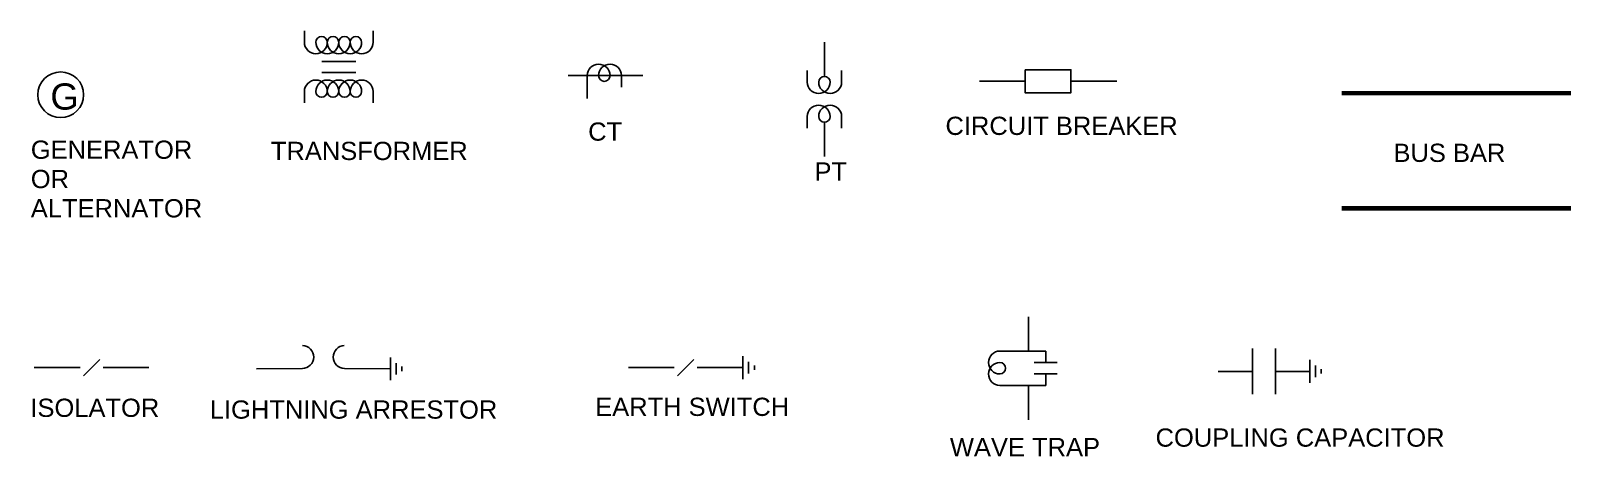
# Model space of a CAD drawing. Header units: millimetres. Extents: x 82 to 755, y 62 to 248.
import ezdxf

# ---------------------------------------------------------------- set-up
doc = ezdxf.new("R2010")
doc.units = ezdxf.units.MM
doc.styles.get("Standard").update_dxf_attribs({"font": 'arial_0.ttf'})

msp = doc.modelspace()

# ---------------------------------------------------------------- linework, layer by layer
for p, q in [((427.99, 227.69), (427.99, 242.69)), ((208.56, 234.25), (223.52, 234.25)), ((208.56, 229.43), (223.52, 229.43)), ((316.17, 228.02), (348.77, 228.02)), ((515.62, 225.55), (495.62, 225.55)), ((535.62, 225.55), (555.62, 225.55)), ((427.99, 207.62), (427.99, 192.62)), ((517.09, 107.62), (517.09, 122.62)), ((614.9, 98.77), (614.9, 108.77)), ((624.9, 98.77), (624.9, 108.77)), ((104.57, 96.85), (111.64, 103.92)), ((238.54, 99.85), (238.54, 104.85)), ((241.04, 99.85), (241.04, 102.35)), ((363.88, 96.85), (370.95, 103.92)), ((392.42, 100.39), (392.42, 105.39)), ((394.92, 100.39), (394.92, 102.89)), ((397.42, 100.39), (397.42, 101.39)), ((509.59, 107.62), (524.59, 107.62)), ((524.59, 102.62), (519.59, 102.62)), ((524.59, 107.62), (524.59, 102.62)), ((524.59, 102.62), (529.59, 102.62)), ((639.9, 98.77), (639.9, 103.77)), ((642.4, 98.77), (642.4, 101.27)), ((83.1, 100.39), (103.1, 100.39)), ((113.1, 100.39), (133.1, 100.39)), ((238.54, 99.85), (238.54, 94.85)), ((241.04, 99.85), (241.04, 97.35)), ((243.54, 99.85), (243.54, 100.85)), ((243.54, 99.85), (243.54, 98.85)), ((342.42, 100.39), (362.42, 100.39)), ((372.42, 100.39), (392.42, 100.39)), ((392.42, 100.39), (392.42, 95.39)), ((394.92, 100.39), (394.92, 97.89)), ((397.42, 100.39), (397.42, 99.39)), ((524.59, 97.62), (519.59, 97.62)), ((524.59, 97.62), (524.59, 92.62)), ((524.59, 97.62), (529.59, 97.62)), ((599.9, 98.77), (614.9, 98.77)), ((614.9, 98.77), (614.9, 88.77)), ((624.9, 98.77), (639.9, 98.77)), ((624.9, 98.77), (624.9, 88.77)), ((639.9, 98.77), (639.9, 93.77)), ((642.4, 98.77), (642.4, 96.27)), ((644.9, 98.77), (644.9, 99.77)), ((644.9, 98.77), (644.9, 97.77)), ((524.59, 92.62), (509.59, 92.62)), ((517.09, 92.62), (517.09, 77.62))]:
    msp.add_line(p, q)
for points in [[(200.99, 247.6), (200.99, 242.6, 1), (210.99, 242.6, 1), (205.99, 242.6, 1), (215.99, 242.6, 1), (210.99, 242.6, 1), (220.99, 242.6, 1), (215.99, 242.6, 1), (225.99, 242.6, 1), (220.99, 242.6, 1), (230.99, 242.6), (230.99, 247.6)], [(324.41, 218.02), (324.41, 228.02, -1), (334.41, 228.02, -1), (329.41, 228.02, -1), (339.41, 228.02), (339.41, 223.02)], [(420.49, 230.19), (420.49, 225.19, 1), (430.49, 225.19, 1), (425.49, 225.19, 1), (435.49, 225.19), (435.49, 230.19)], [(200.99, 216.07), (200.99, 221.07, -1), (210.99, 221.07, -1), (205.99, 221.07, -1), (215.99, 221.07, -1), (210.99, 221.07, -1), (220.99, 221.07, -1), (215.99, 221.07, -1), (225.99, 221.07, -1), (220.99, 221.07, -1), (230.99, 221.07), (230.99, 216.07)], [(420.49, 205.12), (420.49, 210.12, -1), (430.49, 210.12, -1), (425.49, 210.12, -1), (435.49, 210.12), (435.49, 205.12)], [(180.1, 99.85), (200.1, 100.04, 0.979462), (200.21, 110.04, -2.41312)], [(238.54, 99.85), (218.54, 100.04, -0.979462), (218.42, 110.04, 2.41312)], [(509.59, 92.62), (504.59, 92.62, -1), (504.59, 102.62, -1), (504.59, 97.62, -1), (504.59, 107.62), (509.59, 107.62)]]:
    msp.add_lwpolyline(points, format="xyb")
msp.add_lwpolyline([(515.62, 230.55), (535.62, 230.55), (535.62, 220.55), (515.62, 220.55)], close=True)
at = {"const_width": 2}
for points in [[(653.82, 220.33), (753.82, 220.33)], [(653.82, 170.05), (753.82, 170.05)]]:
    msp.add_lwpolyline(points, dxfattribs=at)
msp.add_circle((94.62, 219.65), 10)

# ---------------------------------------------------------------- texts
for s, height, p in [('G', 11.47, (90.1, 213.15)), ('CIRCUIT BREAKER', 7.9656, (480.83, 202.09)), ('CT', 7.966, (324.86, 199.58)), ('GENERATOR ', 7.966, (81.57, 191.66)), ('TRANSFORMER', 7.9656, (186.37, 191.12)), ('BUS BAR', 7.966, (676.39, 190.3)), ('PT', 7.966, (423.66, 182.12)), ('OR', 7.966, (81.57, 178.86)), ('ALTERNATOR', 7.966, (81.57, 166.06)), ('ISOLATOR', 7.966, (81.38, 78.86)), ('LIGHTNING ARRESTOR', 7.9656, (159.7, 78.09)), ('EARTH SWITCH', 7.9656, (327.93, 79.28)), ('WAVE TRAP', 7.966, (482.77, 61.68)), ('COUPLING CAPACITOR', 7.9656, (572.55, 65.84))]:
    msp.add_text(s, height=height).set_placement(p)

doc.saveas('drawing.dxf')
